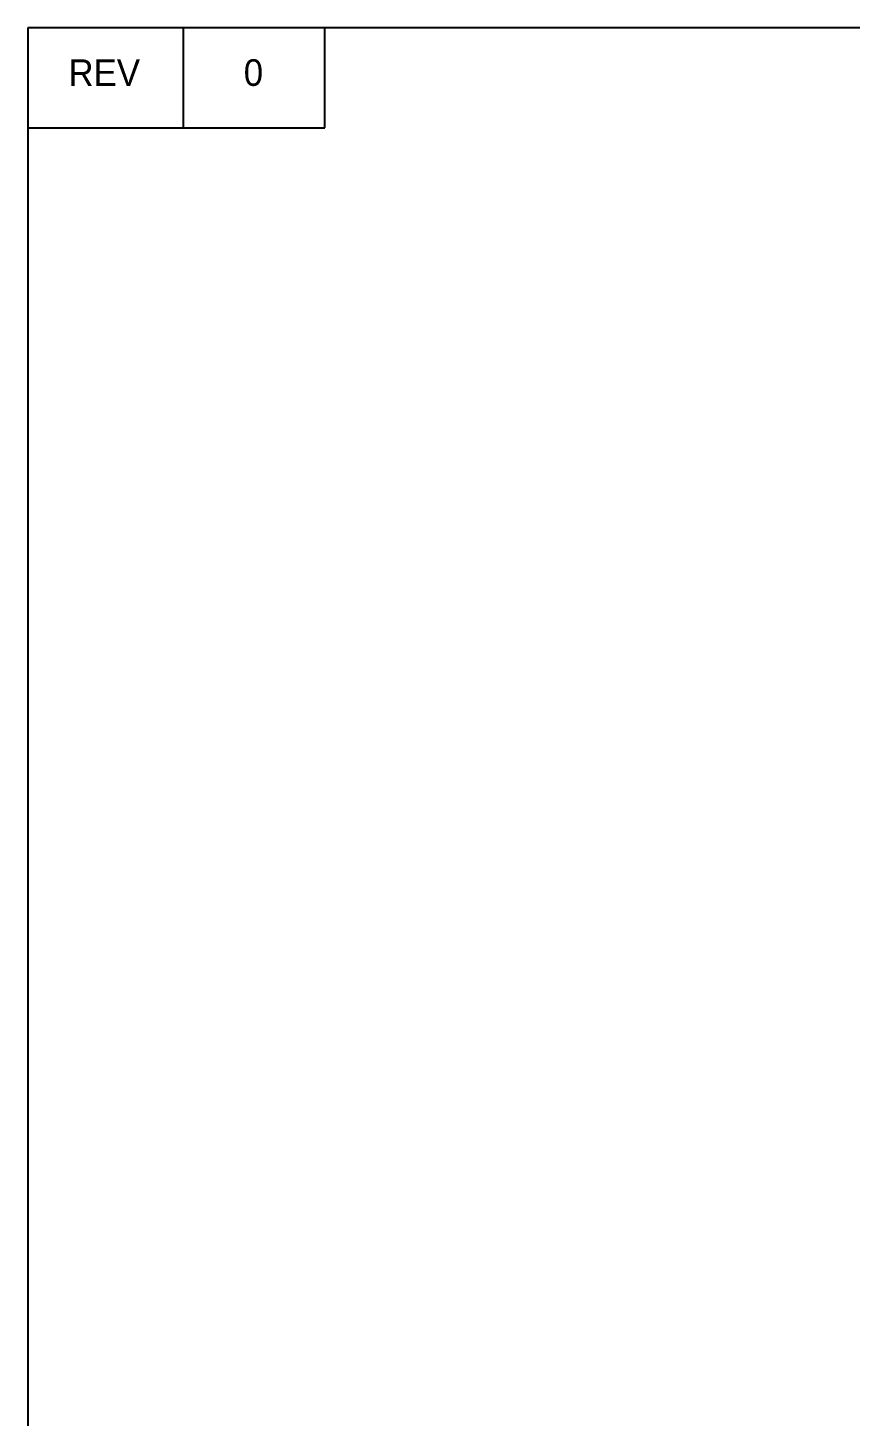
# Model space of a CAD drawing. Header units: inches. Extents: x 12 to 11036, y 8 to 6728.
# Drawn here: x 10388.7 to 10511.2, y 3608.6 to 3815.3 of the extents above; entities that cross this region are included whole.
import ezdxf

# ---------------------------------------------------------------- set-up
doc = ezdxf.new("R2010")
doc.units = ezdxf.units.IN
doc.header["$MEASUREMENT"] = 0
doc.layers.add('04_\\M+5B5B5\\M+5B0FB', color=4, linetype='Continuous')
doc.styles.add('M', font='', dxfattribs={"height": 3})
doc.styles.get('M').set_extended_font_data('Gulim')

msp = doc.modelspace()

# ---------------------------------------------------------------- linework, layer by layer
for p, q in [((10411.873, 3800.447), (10411.873, 3815.33)), ((10432.95, 3800.447), (10432.95, 3815.33)), ((10388.708, 3800.447), (10432.95, 3800.447))]:
    msp.add_line(p, q)
at = {"layer": '04_\\M+5B5B5\\M+5B0FB', "color": 7}
for p, q in [((10930.345, 3815.33), (10388.708, 3815.33)), ((10388.708, 3815.33), (10388.708, 3437.747))]:
    msp.add_line(p, q, dxfattribs=at)

# ---------------------------------------------------------------- texts
at = {"width": 79.21314, "attachment_point": 5, "style": 'M'}
for s, insert, char_height in [('REV', (10400.094, 3808.641), 3.9632), ('0', (10422.304, 3808.628), 3.963)]:
    msp.add_mtext(s, dxfattribs=dict(at, insert=insert, char_height=char_height))

doc.saveas('drawing.dxf')
